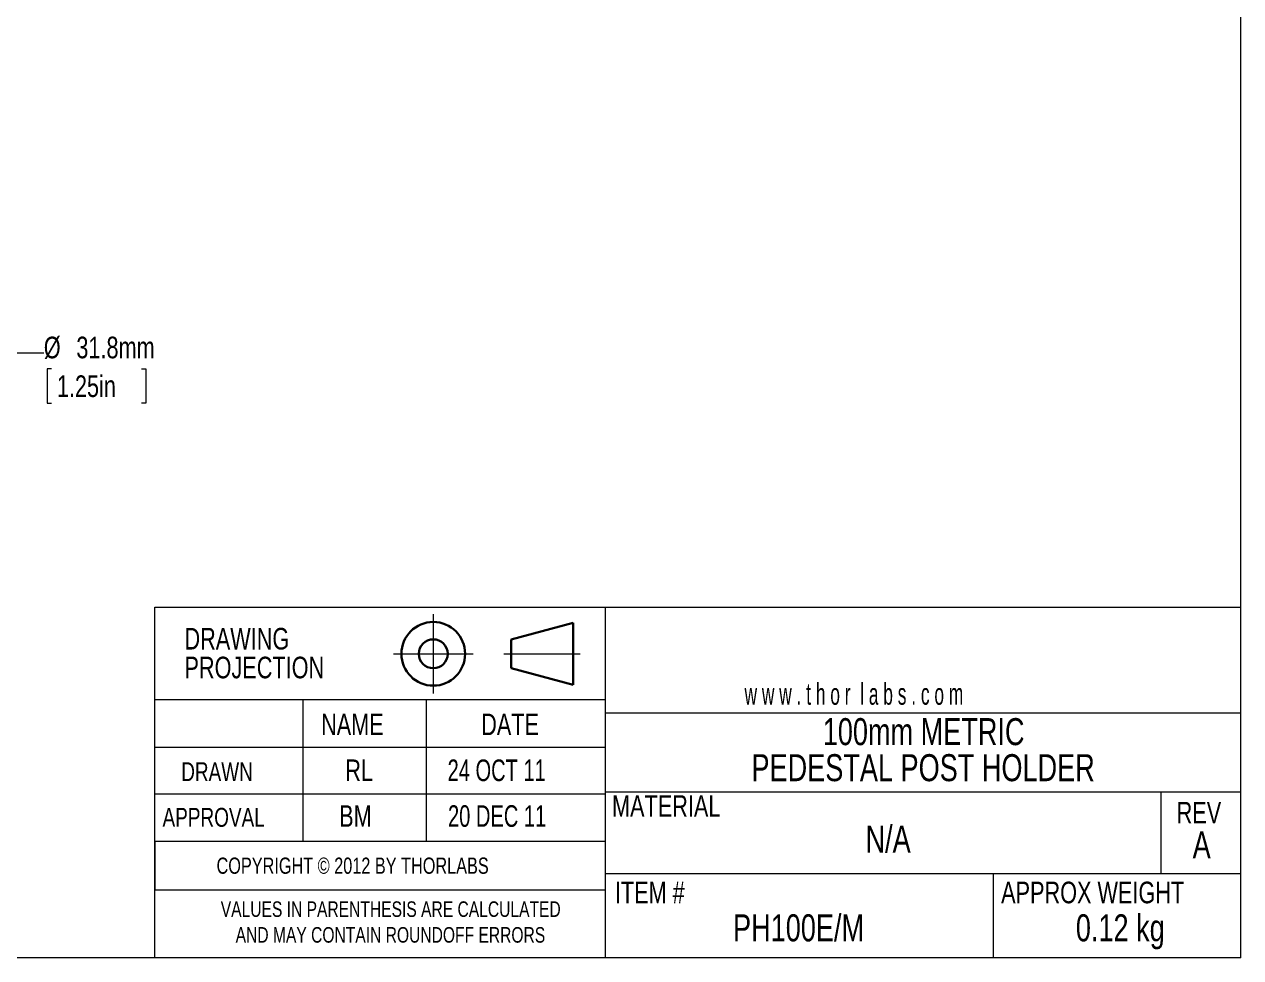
# Model space of a CAD drawing. Header units: millimetres. Extents: x 2 to 278, y 1 to 215.
# Drawn here: x 158.9 to 278, y 0.9 to 92.3 of the extents above; entities that cross this region are included whole.
import ezdxf

# ---------------------------------------------------------------- set-up
doc = ezdxf.new("R2010")
doc.units = ezdxf.units.MM
doc.header["$PDSIZE"] = -1
doc.linetypes.add('CENTERX2', pattern=[20.32, 12.7, -2.54, 2.54, -2.54])
doc.styles.add('SLDTEXTSTYLE0', font='TXT', dxfattribs={"width": 0.75})
doc.styles.add('SLDTEXTSTYLE1', font='TXT', dxfattribs={"width": 0.694444})
doc.styles.add('SLDTEXTSTYLE2', font='TXT', dxfattribs={"width": 0.6})
doc.dimstyles.new('SLDDIMSTYLE5', dxfattribs={"dimtxt": 2.116667, "dimasz": 3.175, "dimexe": 0, "dimexo": 0.0625, "dimgap": 0.529167, "dimtad": 0, "dimtih": 1, "dimtoh": 1, "dimdec": 1, "dimrnd": 1e-09, "dimzin": 12, "dimdsep": 46, "dimtxsty": 'SLDTEXTSTYLE0', "dimsah": 1, "dimcen": 0, "dimadec": 0, "dimazin": 3, "dimtfac": 1, "dimtdec": 1, "dimtofl": 0, "dimtmove": 0, "dimatfit": 3, "dimfxl": 1, "dimfrac": 2, "dimtolj": 1, "dimtzin": 12, "dimarcsym": 0})

# ---------------------------------------------------------------- blocks, each defined once
blk = doc.blocks.new('Third Angle Projection Block')
at = {"color": 7, "linetype": 'CENTERX2', "lineweight": 0}
for p, q in [((101.48, 23.81), (101.48, 14.07)), ((96.6, 18.94), (106.35, 18.94)), ((110.14, 18.94), (119.45, 18.94))]:
    blk.add_line(p, q, dxfattribs=at)
at = {"color": 7, "linetype": 'Continuous', "lineweight": 30}
for p, q in [((118.62, 22.75), (111, 20.71)), ((118.62, 15.13), (118.62, 22.75)), ((111, 20.71), (111, 17.17)), ((111, 17.17), (118.62, 15.13))]:
    blk.add_line(p, q, dxfattribs=at)
for radius in [3.9, 1.77]:
    blk.add_circle((101.48, 18.94), radius, dxfattribs=at)
at = {"color": 7, "linetype": 'Continuous', "lineweight": 0}
blk.add_point((101.48, 18.94), dxfattribs=at)
blk = doc.blocks.new('SW_NOTE_0')
at = {"color": 0, "linetype": 'Continuous', "lineweight": 0, "char_height": 1.524, "attachment_point": 2, "style": 'SLDTEXTSTYLE0'}
for s, insert in [('VALUES IN PARENTHESIS ARE CALCULATED', (19.91, 1.96)), ('AND MAY CONTAIN ROUNDOFF ERRORS', (19.88, -0.56))]:
    blk.add_mtext(s, dxfattribs=dict(at, insert=insert))
blk = doc.blocks.new('SW_NOTE_1')
at = {"color": 0, "linetype": 'Continuous', "lineweight": 0, "char_height": 2.117, "attachment_point": 1, "style": 'SLDTEXTSTYLE0'}
for s, insert in [('DRAWING', (0, 2.73)), ('PROJECTION', (0, -0.09))]:
    blk.add_mtext(s, dxfattribs=dict(at, insert=insert))
blk = doc.blocks.new('SW_NOTE_3')
at = {"color": 0, "linetype": 'Continuous', "lineweight": 0, "char_height": 2.6458, "attachment_point": 2, "style": 'SLDTEXTSTYLE0'}
for s, insert in [('100mm METRIC', (12.69, 3.41)), ('PEDESTAL POST HOLDER', (12.64, -0.12))]:
    blk.add_mtext(s, dxfattribs=dict(at, insert=insert))
blk = doc.blocks.new('*D17')
at = {"color": 7, "linetype": 'Continuous', "lineweight": 0}
for p, q in [((148.23, 51.05), (156.96, 60.15)), ((156.96, 60.15), (160.77, 60.15)), ((161.52, 58.58), (161.09, 58.58)), ((161.09, 58.58), (161.09, 55.22)), ((170.35, 58.58), (170.78, 58.58)), ((170.78, 58.58), (170.78, 55.22)), ((161.09, 55.22), (161.52, 55.22)), ((170.78, 55.22), (170.35, 55.22))]:
    blk.add_line(p, q, dxfattribs=at)
blk.add_solid([(148.23, 51.05), (150.8, 52.99), (150.06, 53.7)], dxfattribs=at)
at = {"color": 7, "linetype": 'Continuous', "lineweight": 0, "char_height": 2.117, "attachment_point": 1, "style": 'SLDTEXTSTYLE0'}
for s, insert in [('%%c', (160.77, 61.74, 12.18)), ('31.8mm', (163.96, 61.74, 12.18)), ('1.25in', (162.05, 57.95, 12.18))]:
    blk.add_mtext(s, dxfattribs=dict(at, insert=insert))

msp = doc.modelspace()

# ---------------------------------------------------------------- linework, layer by layer
at = {"color": 7, "linetype": 'Continuous', "lineweight": 0}
for p, q in [((277.99, 0.9), (277.99, 214.65)), ((277.99, 35.24), (277.99, 50.03)), ((171.63, 7.56), (171.63, 35.24)), ((171.63, 35.24), (215.74, 35.24)), ((215.74, 35.24), (215.74, 0.9)), ((215.74, 35.24), (277.99, 35.24)), ((171.63, 12.3), (171.63, 26.17)), ((171.63, 0.9), (171.63, 26.17)), ((215.74, 26.17), (171.63, 26.17)), ((186.13, 26.17), (186.13, 12.3)), ((198.21, 26.17), (198.21, 12.3)), ((215.74, 24.89), (277.99, 24.89)), ((215.74, 21.49), (171.63, 21.49)), ((215.74, 16.92), (171.63, 16.92)), ((215.74, 17.16), (277.99, 17.16)), ((270.17, 17.16), (270.17, 9.14)), ((215.74, 12.3), (171.63, 12.3)), ((171.63, 12.3), (171.63, 7.56)), ((215.74, 9.14), (277.99, 9.14)), ((253.75, 9.14), (253.75, 0.9)), ((171.63, 7.56), (215.74, 7.56)), ((277.99, 0.9), (1.58, 0.9))]:
    msp.add_line(p, q, dxfattribs=at)

# ---------------------------------------------------------------- block references
at = {"color": 7, "linetype": 'Continuous', "xscale": 0.8, "yscale": 0.8, "zscale": 0.8}
msp.add_blockref('Third Angle Projection Block', (117.73, 15.52), dxfattribs=at)
at = {"color": 7, "linetype": 'Continuous', "lineweight": 0}
for name, p in [('SW_NOTE_1', (174.55, 30.48)), ('SW_NOTE_3', (234.25, 20.96)), ('SW_NOTE_0', (174.84, 4.46))]:
    msp.add_blockref(name, p, dxfattribs=at)

# ---------------------------------------------------------------- texts
for s, insert, char_height, attachment_point, style in [('w w w . t h o r  l a b s . c o m', (229.4, 27.8), 2.1167, 1, 'SLDTEXTSTYLE2'), ('NAME', (187.93, 24.82), 2.117, 1, 'SLDTEXTSTYLE0'), ('DATE', (203.61, 24.82), 2.117, 1, 'SLDTEXTSTYLE0'), ('RL', (190.3, 20.32), 2.117, 1, 'SLDTEXTSTYLE0'), ('24 OCT 11', (200.32, 20.32), 2.117, 1, 'SLDTEXTSTYLE1'), ('DRAWN', (174.23, 20.05), 1.852, 1, 'SLDTEXTSTYLE0'), ('MATERIAL', (216.42, 16.82), 2.117, 1, 'SLDTEXTSTYLE0'), ('APPROVAL', (172.4, 15.58), 1.852, 1, 'SLDTEXTSTYLE0'), ('BM', (189.7, 15.84), 2.117, 1, 'SLDTEXTSTYLE0'), ('20 DEC 11', (200.36, 15.84), 2.117, 1, 'SLDTEXTSTYLE1'), ('REV', (271.72, 16.17), 2.117, 1, 'SLDTEXTSTYLE0'), ('N/A', (243.46, 13.85), 2.646, 2, 'SLDTEXTSTYLE0'), ('A', (274.17, 13.28), 2.65, 2, 'SLDTEXTSTYLE0'), ('COPYRIGHT © 2012 BY THORLABS', (177.69, 10.71), 1.5875, 1, 'SLDTEXTSTYLE0'), ('ITEM #', (216.7, 8.35), 2.117, 1, 'SLDTEXTSTYLE0'), ('APPROX WEIGHT', (254.53, 8.35), 2.1167, 1, 'SLDTEXTSTYLE0'), ('PH100E/M', (234.69, 5.15), 2.646, 2, 'SLDTEXTSTYLE0'), ('0.12 kg', (266.2, 5.15), 2.646, 2, 'SLDTEXTSTYLE0')]:
    msp.add_mtext(s, dxfattribs=dict(at, insert=insert, char_height=char_height, attachment_point=attachment_point, style=style))

# ---------------------------------------------------------------- dimensions: what is measured, and where the dimension line sits
dim = msp.add_diameter_dim_2p(p1=(126.2672, 28.1285), p2=(148.2343, 51.0525), dimstyle='SLDDIMSTYLE5', dxfattribs=at)
dim.commit()
dim.dimension.update_dxf_attribs({"geometry": '*D17', "text_midpoint": (168.603, 60.1535), "dimtype": 163})

doc.saveas('drawing.dxf')
